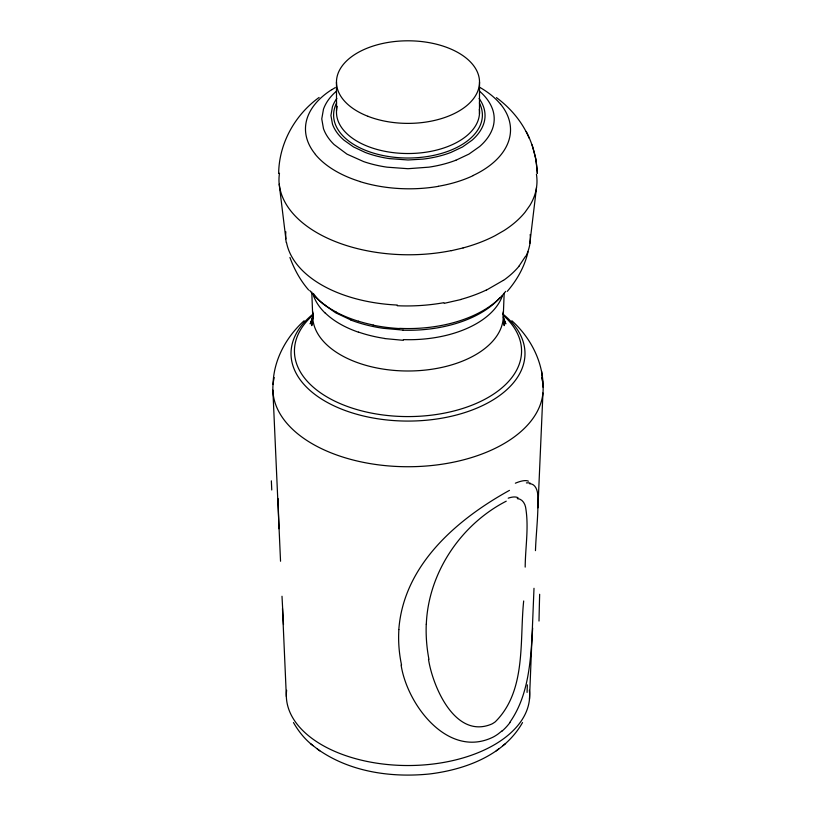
<?xml version="1.0" encoding="UTF-8"?>
<svg xmlns="http://www.w3.org/2000/svg" width="816" height="816" viewBox="0 0 816 816"><rect width="100%" height="100%" fill="white"/><g stroke="black" fill="none" stroke-linecap="round" stroke-linejoin="round"><path stroke-width="1.22" d="M479.471 113.781L479.522 82.09M534.001 588.305L529.482 699.128M535.459 550.637C536.112 532.369 538.519 514.121 537.846 495.832C537.703 490.834 535.622 483.633 529.451 483.704M504.166 293.26L503.309 315.323L504.227 325.625L503.768 320.178M523.678 600.974C519.496 641.141 526.493 690.866 495.281 721.803A37.852 28.478 -83.8 0 1 491.803 724.016C455.491 739.561 432.908 687.225 428.512 659.399M537.928 507.807L542.946 392.975M525.188 567.11C525.32 547.128 529.084 526.799 525.545 506.95C524.698 502.911 521.781 498.719 517.273 498.617M532.654 628.004C530.624 660.185 529.013 695.008 509.867 722.282M426.309 624.199C428.349 572.832 460.805 524.525 506.246 501.177M278.664 173.451C278.98 143.504 294.933 114.852 319.097 97.461M312.742 314.027L311.773 325.625L312.987 313.67M398.82 629.534C403.553 565.304 456.623 519.568 509.459 490.375M273.054 384.428C273.605 359.907 286.212 336.957 304.164 320.739M529.829 243.392L536.52 187.527M528.034 251.838C524.647 266.506 517.109 280.01 507.277 291.343M312.763 317.067L310.182 323.891L312.559 318.413M525.433 256.448L519.16 265.904M522.536 722.548C503.962 755.392 465.151 769.621 429.512 773.976C390.966 777.893 349.37 771.905 317.291 748.935M336.355 91.239L334.101 93.299A87.812 50.755 0 0 0 323.473 109.201L321.759 118.912L323.473 128.622A88.454 51.143 -0.1 0 0 334.081 144.534L347.004 154.153L363.671 161.609A88.597 51.194 -0.1 0 0 387.08 167.178L408 168.708L428.91 167.158A88.403 50.969 -0.1 0 0 455.879 160.232M501.84 731.014L498.188 733.931A63.077 49.837 84.3 0 1 493.303 737.011C448.3 759.288 407.204 705.004 401.105 665.03M496.24 750.853L498.709 748.935M502.911 745.661L505.573 743.6M503.288 280.378L486.305 290.18M331.806 89.699L335.254 87.608M455.889 160.242L468.965 154.081L479.635 146.533A88.403 50.98 0 0 0 491.589 130.968C495.077 123.4 495.077 114.413 491.599 106.845A88.597 51.082 0.1 0 0 481.899 93.34L479.655 91.27M460.928 299.533L444.22 303.338M463.121 247.931L451.319 250.706M403.053 330.082L383.153 328.297A106.141 61.577 -0.3 0 1 351.013 320.117M403.277 340.313L384.581 338.558M358.387 332.183C346.31 327.961 334.601 321.983 325.298 313.069M351.074 320.056L335.519 312.722L322.789 303.725A106.08 61.496 -0.1 0 1 313.324 293.444M293.464 722.548C298.534 731.34 304.96 739.5 313.089 745.661M496.434 97.614C510.592 108.038 522.383 122.043 529.227 138.302M310.427 743.6L319.76 750.853M511.836 320.739C530.594 337.569 543.15 361.763 543.119 387.274M308.652 290.017C300.359 280.49 294.239 269.3 289.925 257.458M526.218 131.498C532.981 144.442 536.642 158.743 537.336 173.308L535.867 158.926L532.114 144.85M503.441 318.413L505.818 323.891L503.237 317.067M313.405 295.433L314.456 298.075A99.164 56.62 0.3 0 0 325.186 313.109M279.49 173.206A128.724 74.48 0 0 0 279.194 184.181L285.865 238.874M541.651 371.413L542.579 381.592M283.489 624.526L281.999 596.261M280.541 561.235L272.881 390.13M282.479 608.471L286.355 696.568M278.98 528.737L278.011 498.474M311.773 292.077L312.844 319.189M336.478 82.09L336.529 110.69M529.36 690.275A121.666 70.247 0 0 1 408 765.53A121.666 70.247 0 0 1 286.64 690.275M502.636 313.834A116.974 67.534 0 0 1 486.275 403.726A116.974 67.534 0 0 1 329.725 403.726A116.974 67.534 0 0 1 313.364 313.834M503.543 315.568A113.577 65.576 0 0 1 482.378 400.564A113.577 65.576 0 0 1 333.622 400.564A113.577 65.576 0 0 1 312.457 315.568M503.074 312.038A95.319 55.029 0 0 1 408 370.994A95.319 55.029 0 0 1 312.926 312.038M541.773 377.604A135.14 78.03 0 0 1 408 466.732A135.14 78.03 0 0 1 274.227 377.604M500.116 297.483A101.959 58.844 -0.2 0 1 403.043 330.194M384.632 338.436A99.154 56.579 0.6 0 1 358.489 332.081M502.462 295.616A96.308 55.559 0.5 0 1 403.339 339.609M530.176 234.498A121.829 68.564 0.1 0 1 525.769 256.51M519.262 265.934A120.574 67.442 -1.4 0 1 503.411 280.429M486.183 290.098A120.584 67.32 -1.6 0 1 460.836 299.421M443.884 302.685A121.839 69.064 -1.3 0 1 397.219 305.735M397.331 305.051A124.685 72.655 -1.3 0 1 286.508 242.485M286.243 242.505A121.839 72.094 -0.1 0 1 285.835 231.775M505.665 291.373A106.59 62.404 0.1 0 1 399.687 328.369M399.656 328.562A107.222 61.883 0.7 0 1 373.218 325.176M373.31 325.013A105.896 60.364 0.8 0 1 358.448 321.208M358.418 321.239A107.1 60.772 0.9 0 1 336.345 312.242M336.467 312.171A105.968 59.803 1.1 0 1 325.339 305.419M325.492 305.347A107.11 60.496 1 0 1 311.222 292.322A105.917 60.027 0.8 0 1 309.733 290.455M479.339 109.293A71.522 41.29 0 0 1 405.45 153.5A71.522 41.29 0 0 1 337.212 106.355M479.38 102.969A74.389 42.952 0 0 1 408 158.018A74.389 42.952 0 0 1 336.62 102.969M480.236 87.628A103.622 60.16 -0.3 0 1 500.596 104.305M500.677 104.285A103.071 59.843 -0.3 0 1 510.408 126.929A102.326 59.354 0 0 1 504.523 149.767A101.429 58.885 0.2 0 1 473.26 175.42M473.392 175.522A101.674 59.089 0.3 0 1 438.304 186.283M438.345 186.354A102.326 59.303 0.3 0 1 398.555 188.486A103.071 59.405 0.2 0 1 359.978 181.601M360.029 181.54A103.622 59.497 0.3 0 1 315.364 154.438M315.466 154.408A103.061 59.16 0.3 0 1 305.612 131.988A102.337 58.803 0 0 1 311.335 109.324A101.582 58.324 -0.2 0 1 331.735 89.668M536.418 174.175A130.254 75.123 0.1 0 1 536.744 176.603A128.704 74.144 0 0 1 529.941 205.346L525.127 212.14A128.255 73.828 -0.1 0 1 504.053 230.53L494.986 235.742A128.255 73.797 -0.2 0 1 463.1 247.911M451.268 250.614A128.704 74.185 -0.1 0 1 395.128 254.357A130.254 75.286 -0.1 0 1 279.256 184.181M479.104 98.481A79.091 45.676 0 0 1 482.684 104.693C485.459 110.762 485.846 117.871 483.562 124.154A78.846 45.533 0 0 1 472.046 140.209L462.519 146.962L450.83 152.47A78.846 45.533 0 0 1 423.014 159.11L408 159.987L389.314 158.6A79.091 45.655 0 0 1 365.201 152.429L353.522 146.931L343.995 140.179A78.999 45.594 0 0 1 332.479 124.144L330.929 115.484L332.428 106.814A78.377 45.237 0 0 1 336.835 98.461M527.065 692.417A242.964 1.754 -87.8 0 1 527.35 684.869M508.215 498.178A52.224 16.014 -46.5 0 1 518.048 497.77M428.951 659.359A242.372 192.382 2.4 0 1 426.248 624.199M510.041 722.507A68.258 53.54 86 0 1 501.952 731.207M539.009 621.037A203.062 9.404 -89.6 0 1 539.651 594.272M526.412 482.919A88.781 20.879 -44.8 0 1 530.084 483.031M515.355 483.205A75.898 17.024 -42.7 0 1 528.411 481.175M401.543 664.989A203.072 161.017 7 0 1 398.881 629.534M271.351 480.848A203.062 1.805 87.4 0 1 271.759 489.988M367.914 116.29A71.522 41.29 0 0 0 479.339 85.037A71.522 41.29 0 0 0 376.747 44.951A71.522 41.29 0 0 0 367.914 116.29"/></g></svg>
